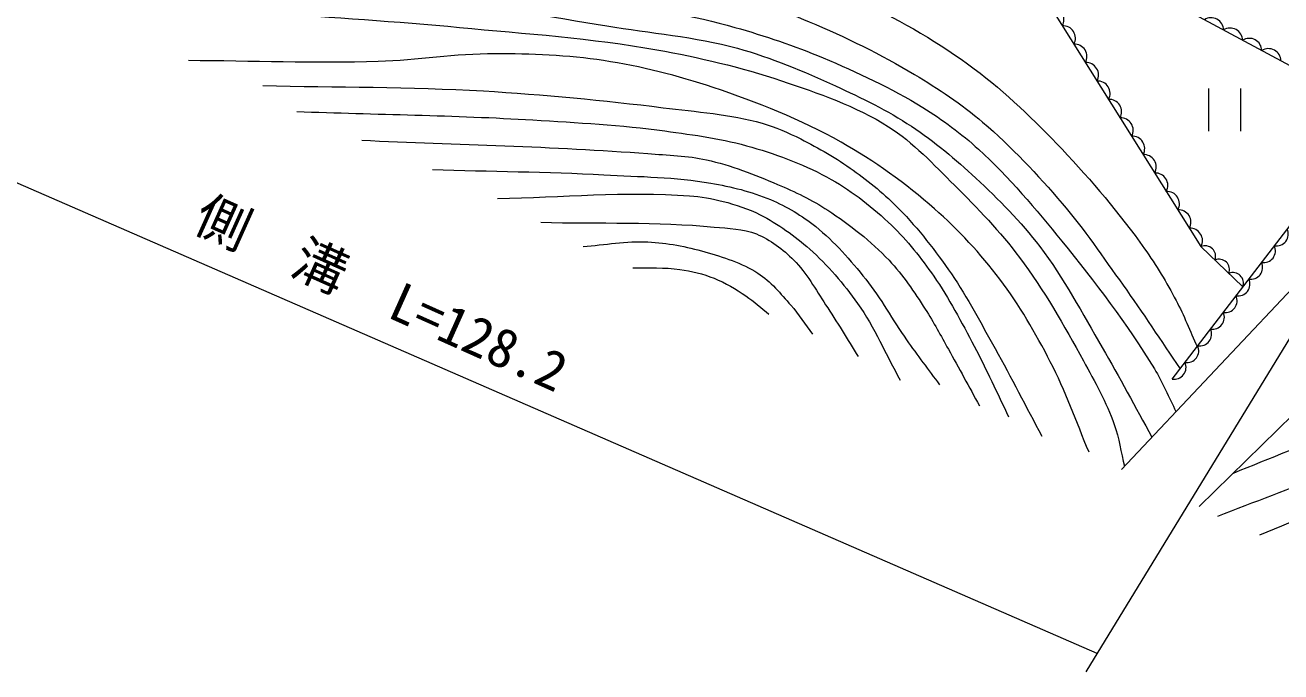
# Model space of a CAD drawing. Units: millimetres, scale not verified. Extents: x 40000 to 680000, y 20000 to 380000.
# Drawn here: x 247887 to 306710, y 239180 to 269462 of the extents above; entities that cross this region are included whole.
import ezdxf
from ezdxf.enums import TextEntityAlignment as Align

# ---------------------------------------------------------------- set-up
doc = ezdxf.new("R2010")
doc.units = ezdxf.units.MM
doc.header["$LTSCALE"] = 1000
for name, color, linetype, lineweight in [('M-BGD', 7, 'Continuous', 13), ('M-BGD-EXST', 7, 'Continuous', 13), ('M-STR-HTXT', 7, 'Continuous', 13)]:
    doc.layers.add(name, color=color, linetype=linetype, lineweight=lineweight)
doc.styles.add('ＭＳ ゴシック', font='')
doc.styles.get('ＭＳ ゴシック').set_extended_font_data('MS Gothic')

msp = doc.modelspace()

# ---------------------------------------------------------------- linework, layer by layer
at = {"layer": 'M-BGD'}
for p, q in [((311190, 265370), (297749, 272614)), ((295931, 270293), (302966, 259090)), ((301614, 252890), (311190, 265370)), ((299239, 248659), (310572, 260668)), ((302881, 246919), (316926, 260693)), ((302966, 259090), (304927, 257208))]:
    msp.add_line(p, q, dxfattribs=at)
for centre, radius, start, end in [((295963, 269712), 581, 331.07685, 93.17792), ((296504, 268851), 581, 331.07685, 93.17792), ((303440, 269227), 582, 0.64058, 122.70815), ((304336, 268744), 582, 0.64058, 122.70815), ((305232, 268261), 582, 0.64058, 122.70815), ((297045, 267989), 581, 331.07685, 93.17792), ((306128, 267778), 582, 0.64058, 122.70815), ((297587, 267127), 581, 331.07685, 93.17792), ((298128, 266265), 581, 331.07685, 93.17792), ((298669, 265404), 581, 331.07685, 93.17792), ((299210, 264542), 581, 331.07685, 93.17792), ((299751, 263680), 581, 331.07685, 93.17792), ((300292, 262818), 581, 331.07685, 93.17792), ((300833, 261957), 581, 331.07685, 93.17792), ((301375, 261095), 581, 331.07685, 93.17792), ((301916, 260233), 581, 331.07685, 93.17792), ((302457, 259371), 581, 331.07685, 93.17792), ((306500, 259674), 553, 259.71196, 25.29166), ((303160, 258638), 492, 339.16003, 113.20583), ((305902, 258894), 553, 259.71196, 25.29166), ((303814, 258010), 492, 339.16003, 113.20583), ((305303, 258114), 553, 259.71196, 25.29166), ((304467, 257383), 492, 339.16003, 113.20583), ((304705, 257334), 553, 259.71196, 25.29166), ((304107, 256554), 553, 259.71196, 25.29166), ((303508, 255774), 553, 259.71196, 25.29166), ((302910, 254994), 553, 259.71196, 25.29166), ((302311, 254214), 553, 259.71196, 25.29166), ((301713, 253434), 553, 259.71196, 25.29166)]:
    msp.add_arc(centre, radius, start, end, dxfattribs=at)
for points, knots in [([(204465, 280172), (206379, 280753), (208287, 281354), (210207, 281916), (211747, 282367), (213258, 282954), (214841, 283221), (215952, 283410), (217090, 283487), (218216, 283427), (219280, 283370), (220326, 283118), (221367, 282895), (223578, 282422), (225780, 281883), (227931, 281189), (230263, 280436), (232532, 279494), (234785, 278529), (238289, 277027), (241633, 275170), (245134, 273662), (246518, 273066), (247924, 272519), (249344, 272012), (251102, 271384), (252838, 270634), (254672, 270291), (256201, 270006), (257778, 270128), (259330, 270026), (262301, 269829), (265274, 269634), (268239, 269354), (271326, 269063), (274431, 268856), (277484, 268305), (279453, 267950), (281413, 267495), (283310, 266857), (285037, 266276), (286794, 265678), (288331, 264703), (289494, 263965), (290445, 262932), (291422, 261962), (292500, 260892), (293560, 259792), (294471, 258577), (295609, 257060), (296551, 255400), (297464, 253738), (297995, 252771), (298532, 251797), (298905, 250759), (299131, 250129), (299221, 249458), (299379, 248807)], [0, 0, 0, 0, 1, 1, 1, 2, 2, 2, 3, 3, 3, 4, 4, 4, 5, 5, 5, 6, 6, 6, 7, 7, 7, 8, 8, 8, 9, 9, 9, 10, 10, 10, 11, 11, 11, 12, 12, 12, 13, 13, 13, 14, 14, 14, 15, 15, 15, 16, 16, 16, 17, 17, 17, 18, 18, 18, 19, 19, 19, 19]), ([(276949, 273939), (278515, 273398), (280079, 272846), (281649, 272314), (283481, 271694), (285397, 271289), (287157, 270488), (288984, 269656), (290726, 268616), (292338, 267421), (293836, 266312), (295177, 264996), (296462, 263647), (297852, 262187), (299150, 260633), (300322, 258994), (300872, 258225), (301359, 257409), (301802, 256573), (302172, 255874), (302455, 255132), (302781, 254411)], [0, 0, 0, 0, 1, 1, 1, 2, 2, 2, 3, 3, 3, 4, 4, 4, 5, 5, 5, 6, 6, 6, 7, 7, 7, 7]), ([(255787, 272384), (257136, 272084), (258471, 271708), (259836, 271482), (262306, 271073), (264822, 270996), (267304, 270664), (269922, 270314), (272523, 269855), (275129, 269426), (277173, 269090), (279257, 268926), (281255, 268377), (282835, 267944), (284354, 267296), (285845, 266617), (287068, 266060), (288284, 265465), (289406, 264725), (290482, 264015), (291474, 263177), (292418, 262300), (293492, 261304), (294531, 260256), (295420, 259093), (296545, 257622), (297403, 255963), (298339, 254366), (299147, 252986), (299892, 251571), (300668, 250173)], [0, 0, 0, 0, 1, 1, 1, 2, 2, 2, 3, 3, 3, 4, 4, 4, 5, 5, 5, 6, 6, 6, 7, 7, 7, 8, 8, 8, 9, 9, 9, 10, 10, 10, 10]), ([(264713, 272525), (266166, 272223), (267612, 271889), (269071, 271621), (271102, 271248), (273158, 271024), (275187, 270642), (277181, 270267), (279182, 269902), (281136, 269355), (282537, 268963), (283920, 268492), (285262, 267929), (286865, 267256), (288453, 266519), (289933, 265607), (290861, 265036), (291743, 264382), (292549, 263649), (293981, 262345), (295229, 260846), (296451, 259341), (298001, 257432), (299506, 255470), (300786, 253369), (301175, 252732), (301459, 252035), (301796, 251368)], [0, 0, 0, 0, 1, 1, 1, 2, 2, 2, 3, 3, 3, 4, 4, 4, 5, 5, 5, 6, 6, 6, 7, 7, 7, 8, 8, 8, 9, 9, 9, 9]), ([(271914, 272522), (273118, 272359), (274327, 272230), (275526, 272031), (277152, 271762), (278787, 271508), (280379, 271080), (281819, 270692), (283234, 270198), (284609, 269621), (286307, 268907), (287969, 268094), (289552, 267152), (290666, 266488), (291751, 265760), (292740, 264921), (294093, 263773), (295308, 262463), (296462, 261114), (297496, 259905), (298392, 258582), (299316, 257287), (300233, 256002), (301096, 254679), (301986, 253375)], [0, 0, 0, 0, 1, 1, 1, 2, 2, 2, 3, 3, 3, 4, 4, 4, 5, 5, 5, 6, 6, 6, 7, 7, 7, 8, 8, 8, 8]), ([(297724, 249474), (297120, 250884), (296615, 252340), (295910, 253703), (295217, 255043), (294458, 256360), (293547, 257563), (292640, 258759), (291611, 259873), (290484, 260863), (289138, 262046), (287668, 263105), (286106, 263982), (284214, 265045), (282178, 265854), (280120, 266542), (278449, 267100), (276729, 267534), (274987, 267800), (273302, 268058), (271587, 268125), (269882, 268122), (268060, 268119), (266249, 267815), (264428, 267758), (261464, 267667), (258498, 267786), (255533, 267800)], [0, 0, 0, 0, 1, 1, 1, 2, 2, 2, 3, 3, 3, 4, 4, 4, 5, 5, 5, 6, 6, 6, 7, 7, 7, 8, 8, 8, 9, 9, 9, 9]), ([(259018, 266631), (262463, 266547), (265913, 266581), (269353, 266379), (272167, 266214), (274976, 265945), (277773, 265596), (279327, 265402), (280907, 265290), (282416, 264869), (283040, 264695), (283636, 264421), (284216, 264132), (285070, 263706), (285899, 263222), (286677, 262668), (287442, 262123), (288175, 261522), (288831, 260850), (289739, 259920), (290536, 258881), (291274, 257811), (292041, 256698), (292665, 255493), (293325, 254314), (294080, 252965), (294780, 251585), (295507, 250221)], [0, 0, 0, 0, 1, 1, 1, 2, 2, 2, 3, 3, 3, 4, 4, 4, 5, 5, 5, 6, 6, 6, 7, 7, 7, 8, 8, 8, 9, 9, 9, 9]), ([(304483, 248490), (306213, 249166), (307916, 249914), (309672, 250518), (311880, 251278), (314123, 251942), (316385, 252523), (318599, 253091), (320841, 253555), (323089, 253968), (324348, 254199), (325612, 254407), (326884, 254546), (329671, 254851), (332481, 254887), (335275, 255105), (338016, 255320), (340754, 255572), (343490, 255842), (346405, 256130), (349309, 256521), (352226, 256784), (354840, 257019), (357459, 257175), (360077, 257352), (362721, 257532), (365374, 257596), (368012, 257856), (370156, 258067), (372285, 258408), (374417, 258714), (376008, 258942), (377599, 259168), (379182, 259441), (381237, 259796), (383285, 260197), (385326, 260625), (387973, 261180), (390611, 261780), (393238, 262420), (395770, 263037), (398271, 263780), (400804, 264392), (402824, 264880), (404839, 265403), (406888, 265749), (407892, 265918), (408905, 266080), (409923, 266098), (410938, 266117), (411963, 266058), (412958, 265861), (413746, 265705), (414532, 265477), (415252, 265119), (415965, 264764), (416648, 264313), (417210, 263749), (417611, 263345), (417859, 262814), (418183, 262346)], [0, 0, 0, 0, 1, 1, 1, 2, 2, 2, 3, 3, 3, 4, 4, 4, 5, 5, 5, 6, 6, 6, 7, 7, 7, 8, 8, 8, 9, 9, 9, 10, 10, 10, 11, 11, 11, 12, 12, 12, 13, 13, 13, 14, 14, 14, 15, 15, 15, 16, 16, 16, 17, 17, 17, 18, 18, 18, 19, 19, 19, 20, 20, 20, 20]), ([(260615, 265414), (264302, 265284), (267993, 265242), (271676, 265023), (273740, 264900), (275809, 264782), (277858, 264506), (279226, 264321), (280603, 264134), (281928, 263746), (283212, 263369), (284485, 262897), (285648, 262235), (286676, 261650), (287620, 260909), (288473, 260091), (289219, 259376), (289860, 258552), (290450, 257704), (291170, 256669), (291751, 255544), (292343, 254431), (292919, 253348), (293418, 252224), (293956, 251121)], [0, 0, 0, 0, 1, 1, 1, 2, 2, 2, 3, 3, 3, 4, 4, 4, 5, 5, 5, 6, 6, 6, 7, 7, 7, 8, 8, 8, 8]), ([(303751, 246476), (305457, 247132), (307168, 247776), (308870, 248443), (310609, 249125), (312317, 249886), (314073, 250523), (315883, 251179), (317710, 251796), (319565, 252313), (320859, 252674), (322172, 252967), (323490, 253227), (324868, 253498), (326253, 253743), (327648, 253898), (329682, 254123), (331732, 254152), (333774, 254271), (336776, 254446), (339782, 254558), (342781, 254774), (346612, 255051), (350431, 255480), (354259, 255791), (357617, 256064), (360982, 256246), (364338, 256537), (367497, 256811), (370656, 257092), (373802, 257478), (376783, 257845), (379755, 258283), (382716, 258784), (385418, 259240), (388117, 259728), (390790, 260331), (394011, 261059), (397176, 262013), (400375, 262830), (401965, 263236), (403530, 263759), (405149, 264024), (406038, 264169), (406943, 264238), (407844, 264238), (409234, 264239), (410663, 264284), (412002, 263912), (412946, 263650), (413819, 263145), (414632, 262597), (415264, 262172), (415832, 261648), (416347, 261087), (416731, 260669), (417021, 260175), (417358, 259719)], [0, 0, 0, 0, 1, 1, 1, 2, 2, 2, 3, 3, 3, 4, 4, 4, 5, 5, 5, 6, 6, 6, 7, 7, 7, 8, 8, 8, 9, 9, 9, 10, 10, 10, 11, 11, 11, 12, 12, 12, 13, 13, 13, 14, 14, 14, 15, 15, 15, 16, 16, 16, 17, 17, 17, 18, 18, 18, 19, 19, 19, 19]), ([(263654, 264074), (268123, 263865), (272600, 263790), (277060, 263447), (277978, 263377), (278907, 263354), (279806, 263153), (280951, 262898), (282055, 262468), (283134, 262007), (283945, 261660), (284747, 261277), (285484, 260794), (286517, 260118), (287503, 259347), (288356, 258454), (289012, 257766), (289531, 256956), (290053, 256160), (290448, 255557), (290780, 254915), (291134, 254286), (291628, 253409), (292104, 252521), (292589, 251638)], [0, 0, 0, 0, 1, 1, 1, 2, 2, 2, 3, 3, 3, 4, 4, 4, 5, 5, 5, 6, 6, 6, 7, 7, 7, 8, 8, 8, 8]), ([(266973, 262698), (269647, 262617), (272325, 262599), (274997, 262454), (276668, 262364), (278355, 262351), (280004, 262063), (280956, 261896), (281911, 261673), (282801, 261293), (283558, 260970), (284278, 260541), (284920, 260027), (285805, 259320), (286555, 258449), (287264, 257565), (287980, 256674), (288520, 255654), (289178, 254719), (289677, 254010), (290206, 253322), (290720, 252624)], [0, 0, 0, 0, 1, 1, 1, 2, 2, 2, 3, 3, 3, 4, 4, 4, 5, 5, 5, 6, 6, 6, 7, 7, 7, 7]), ([(305721, 245593), (307551, 246326), (309353, 247133), (311210, 247793), (313157, 248486), (315155, 249026), (317128, 249639), (319691, 250437), (322218, 251364), (324820, 252026), (325877, 252296), (326951, 252497), (328027, 252670), (330030, 252991), (332045, 253268), (334069, 253397), (337332, 253605), (340609, 253475), (343878, 253472), (347061, 253468), (350245, 253264), (353426, 253378), (355031, 253436), (356632, 253586), (358228, 253770), (360232, 254001), (362218, 254373), (364214, 254665), (366985, 255071), (369752, 255509), (372531, 255858), (375651, 256251), (378791, 256474), (381911, 256875), (383902, 257131), (385894, 257396), (387869, 257761), (390348, 258218), (392802, 258802), (395253, 259392), (397514, 259937), (399737, 260635), (402004, 261155), (403381, 261470), (404757, 261828), (406162, 261975), (407281, 262092), (408419, 262143), (409537, 262022), (410270, 261942), (411008, 261796), (411691, 261518), (412431, 261217), (413105, 260760), (413743, 260278), (414809, 259471), (415697, 258452), (416674, 257539)], [0, 0, 0, 0, 1, 1, 1, 2, 2, 2, 3, 3, 3, 4, 4, 4, 5, 5, 5, 6, 6, 6, 7, 7, 7, 8, 8, 8, 9, 9, 9, 10, 10, 10, 11, 11, 11, 12, 12, 12, 13, 13, 13, 14, 14, 14, 15, 15, 15, 16, 16, 16, 17, 17, 17, 18, 18, 18, 19, 19, 19, 19]), ([(270010, 261348), (273010, 261389), (276017, 261697), (279008, 261471), (279537, 261430), (280065, 261343), (280578, 261209), (281174, 261054), (281768, 260864), (282316, 260583), (283152, 260152), (283934, 259602), (284638, 258977), (285484, 258224), (286229, 257353), (286882, 256428), (287673, 255308), (288214, 254031), (288880, 252833)], [0, 0, 0, 0, 1, 1, 1, 2, 2, 2, 3, 3, 3, 4, 4, 4, 5, 5, 5, 6, 6, 6, 6]), ([(272042, 260232), (274750, 260158), (277470, 260268), (280168, 260008), (280831, 259945), (281522, 259933), (282140, 259682), (282799, 259414), (283386, 258961), (283892, 258461), (284501, 257859), (284909, 257083), (285384, 256372), (285916, 255577), (286398, 254750), (286904, 253939)], [0, 0, 0, 0, 1, 1, 1, 2, 2, 2, 3, 3, 3, 4, 4, 4, 5, 5, 5, 5]), ([(274022, 259097), (275036, 259169), (276048, 259364), (277062, 259312), (277963, 259265), (278861, 259093), (279729, 258846), (280586, 258601), (281462, 258333), (282209, 257848), (282812, 257456), (283283, 256887), (283757, 256347), (284127, 255924), (284428, 255445), (284764, 254995)], [0, 0, 0, 0, 1, 1, 1, 2, 2, 2, 3, 3, 3, 4, 4, 4, 5, 5, 5, 5]), ([(276358, 258101), (277091, 258076), (277832, 258131), (278558, 258026), (279105, 257947), (279649, 257814), (280162, 257610), (280690, 257399), (281181, 257098), (281654, 256783), (282034, 256529), (282371, 256215), (282729, 255931)], [0, 0, 0, 0, 1, 1, 1, 2, 2, 2, 3, 3, 3, 4, 4, 4, 4])]:
    msp.add_open_spline(points, degree=3, knots=knots, dxfattribs=at)
at = {"layer": 'M-BGD-EXST'}
for p, q in [((303314, 266495), (303314, 264495)), ((304814, 266495), (304814, 264495))]:
    msp.add_line(p, q, dxfattribs=at)
at = {"layer": 'M-STR-HTXT'}
for p, q in [((298098, 240042), (242919, 264065)), ((309943, 259428), (297572, 239180))]:
    msp.add_line(p, q, dxfattribs=at)

# ---------------------------------------------------------------- texts
at = {"layer": 'M-STR-HTXT', "style": 'ＭＳ ゴシック'}
msp.add_text('側\u3000溝\u3000L=128.2', height=1833, rotation=335.848, dxfattribs=at).set_placement((255432, 259406), align=Align.BOTTOM_LEFT)

doc.saveas('drawing.dxf')
